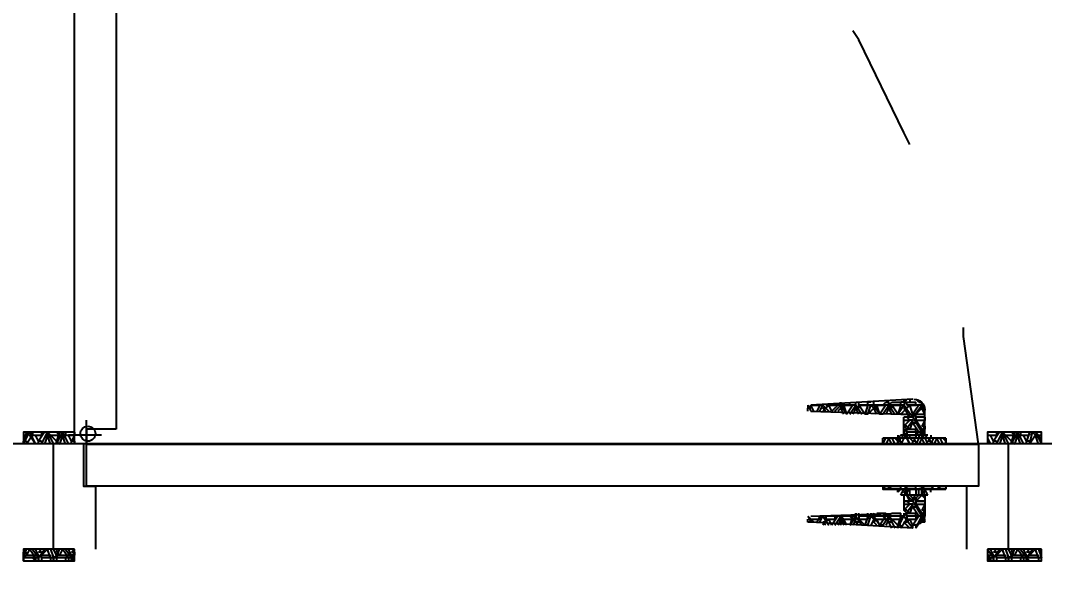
# Model space of a CAD drawing. Header units: millimetres. Extents: x -973 to 28250, y -35942 to 8545.
# Drawn here: x 19510 to 20475, y -13029 to -12502 of the extents above; entities that cross this region are included whole.
import ezdxf

# ---------------------------------------------------------------- set-up
doc = ezdxf.new("R2010")
doc.units = ezdxf.units.MM
for name, color, linetype in [('R02_AKS', 8, 'Continuous'), ('R02_DUVAR', 7, 'Continuous'), ('R02_OLCU', 4, 'Continuous')]:
    doc.layers.add(name, color=color, linetype=linetype)
doc.styles.get("Standard").update_dxf_attribs({"font": 'Arial.ttf'})
doc.dimstyles.new('ISO-25', dxfattribs={"dimtxt": 12, "dimasz": 3, "dimexe": 1.25, "dimexo": 0.625, "dimgap": 4, "dimtad": 1, "dimtxsty": 'Standard', "dimcen": 2.5, "dimadec": 0, "dimazin": 0, "dimtfac": 1, "dimtmove": 0, "dimatfit": 3, "dimfxl": 1, "dimarcsym": 0})

# ---------------------------------------------------------------- blocks, each defined once
blk = doc.blocks.new('R02_SRC_K02')
at = {"color": 133, "linetype": 'Continuous', "lineweight": 25, "true_color": 0x6ec1dd}
for p, q in [((54378.488, 7078.503), (54378.488, 7162.803)), ((54374.541, 7161.393), (54374.541, 7079.913)), ((54298.699, 7082.168), (54298.417, 7081.604)), ((54298.417, 7081.886), (54298.417, 7081.886)), ((54298.417, 7081.886), (54298.699, 7081.886)), ((54298.417, 7081.322), (54298.699, 7081.886)), ((54298.981, 7082.45), (54298.699, 7082.45)), ((54298.699, 7082.45), (54298.699, 7082.45)), ((54298.699, 7082.45), (54298.981, 7082.45)), ((54298.699, 7082.168), (54300.109, 7082.168)), ((54298.699, 7082.168), (54298.699, 7081.886)), ((54298.699, 7082.168), (54298.981, 7082.168)), ((54298.699, 7081.886), (54299.263, 7081.322)), ((54298.981, 7082.45), (54299.263, 7082.732)), ((54298.981, 7082.168), (54299.545, 7081.322)), ((54299.263, 7082.168), (54299.263, 7082.45)), ((54300.109, 7082.45), (54299.263, 7082.45)), ((54299.263, 7082.168), (54299.263, 7082.168)), ((54300.109, 7082.168), (54299.263, 7082.168)), ((54299.545, 7082.732), (54309.131, 7082.168)), ((54299.545, 7081.322), (54299.827, 7082.168)), ((54299.827, 7082.732), (54299.827, 7082.45)), ((54299.827, 7082.732), (54299.827, 7082.45)), ((54300.109, 7081.886), (54299.827, 7082.168)), ((54299.827, 7081.041), (54300.39, 7081.886)), ((54300.39, 7082.45), (54300.109, 7082.732)), ((54300.109, 7082.168), (54300.109, 7082.45)), ((54300.109, 7082.168), (54300.109, 7082.168)), ((54300.39, 7082.168), (54300.109, 7081.886)), ((54300.109, 7081.886), (54300.39, 7081.886)), ((54300.109, 7081.886), (54300.672, 7081.322)), ((54300.39, 7082.732), (54300.39, 7082.45)), ((54300.39, 7082.45), (54300.672, 7082.45)), ((54300.39, 7082.168), (54300.672, 7082.168)), ((54300.672, 7082.168), (54300.672, 7082.45)), ((54301.518, 7082.45), (54300.672, 7082.45)), ((54300.672, 7082.45), (54300.672, 7082.45)), ((54300.672, 7082.168), (54300.672, 7082.168)), ((54301.518, 7082.168), (54300.672, 7082.168)), ((54300.672, 7082.168), (54300.954, 7081.322)), ((54300.954, 7081.322), (54301.518, 7082.168)), ((54301.8, 7082.168), (54301.236, 7081.322)), ((54301.8, 7082.168), (54301.518, 7082.45)), ((54301.518, 7082.45), (54301.518, 7082.45)), ((54301.518, 7082.45), (54301.518, 7082.45)), ((54301.8, 7082.168), (54301.518, 7082.168)), ((54301.518, 7081.886), (54301.518, 7082.168)), ((54301.518, 7081.886), (54301.8, 7081.886)), ((54301.518, 7081.322), (54301.8, 7081.886)), ((54302.082, 7082.45), (54301.8, 7082.45)), ((54301.8, 7082.45), (54301.8, 7082.45)), ((54301.8, 7082.45), (54302.082, 7082.45)), ((54301.8, 7082.168), (54301.8, 7081.886)), ((54301.8, 7082.168), (54302.082, 7082.168)), ((54301.8, 7081.886), (54302.082, 7081.322)), ((54302.364, 7082.168), (54302.082, 7082.45)), ((54302.082, 7082.45), (54302.082, 7082.45)), ((54302.364, 7082.168), (54302.082, 7082.168)), ((54303.21, 7082.168), (54302.082, 7082.168)), ((54302.082, 7082.168), (54302.646, 7081.322)), ((54303.21, 7082.168), (54302.646, 7081.322)), ((54302.646, 7081.322), (54302.928, 7082.168)), ((54303.21, 7081.886), (54302.928, 7082.168)), ((54302.928, 7081.322), (54303.21, 7081.886)), ((54303.21, 7082.168), (54303.21, 7082.45)), ((54303.21, 7082.168), (54303.21, 7082.45)), ((54303.21, 7082.168), (54303.21, 7082.168)), ((54303.492, 7082.168), (54303.21, 7081.886)), ((54303.21, 7081.886), (54303.21, 7081.886)), ((54303.21, 7081.886), (54303.774, 7081.322)), ((54303.492, 7082.45), (54303.492, 7082.45)), ((54303.492, 7082.45), (54303.492, 7082.45)), ((54303.492, 7082.45), (54303.774, 7082.45)), ((54303.774, 7081.322), (54303.492, 7082.168)), ((54303.492, 7082.168), (54303.774, 7082.168)), ((54303.774, 7082.168), (54303.774, 7082.45)), ((54303.774, 7082.45), (54303.774, 7082.45)), ((54303.774, 7082.168), (54303.774, 7082.168)), ((54304.62, 7082.168), (54303.774, 7082.168)), ((54303.774, 7082.168), (54304.056, 7081.322)), ((54304.056, 7081.322), (54304.62, 7082.168)), ((54304.902, 7082.168), (54304.338, 7081.322)), ((54304.62, 7082.168), (54304.62, 7082.45)), ((54304.62, 7082.168), (54304.62, 7082.168)), ((54304.62, 7081.886), (54304.62, 7082.168)), ((54304.62, 7081.886), (54304.902, 7081.886)), ((54304.62, 7081.322), (54304.902, 7081.886)), ((54304.902, 7082.168), (54304.902, 7081.886)), ((54304.902, 7082.168), (54305.183, 7082.168)), ((54304.902, 7081.886), (54305.183, 7081.322)), ((54305.465, 7082.168), (54305.183, 7082.168)), ((54306.029, 7082.168), (54305.183, 7082.168)), ((54305.183, 7082.168), (54305.747, 7081.322)), ((54305.465, 7082.168), (54305.465, 7082.45)), ((54306.311, 7082.168), (54305.747, 7081.322)), ((54305.747, 7081.322), (54306.029, 7082.168)), ((54306.311, 7082.168), (54306.029, 7082.168)), ((54306.029, 7081.886), (54306.029, 7082.168)), ((54306.029, 7081.886), (54306.311, 7081.886)), ((54306.029, 7081.322), (54306.311, 7081.886)), ((54306.311, 7082.168), (54306.311, 7082.45)), ((54306.311, 7082.168), (54306.311, 7081.886)), ((54306.311, 7082.168), (54306.593, 7082.168)), ((54306.311, 7081.886), (54306.593, 7081.604)), ((54306.593, 7082.168), (54307.157, 7081.604)), ((54306.875, 7082.168), (54306.875, 7082.168)), ((54307.721, 7082.168), (54306.875, 7082.168)), ((54307.157, 7081.604), (54307.439, 7082.168)), ((54308.003, 7082.168), (54307.439, 7081.604)), ((54307.721, 7081.886), (54307.439, 7082.168)), ((54307.721, 7082.168), (54307.721, 7082.168)), ((54308.003, 7082.168), (54307.721, 7081.886)), ((54307.721, 7081.886), (54308.003, 7081.886)), ((54307.721, 7081.604), (54308.003, 7081.886)), ((54307.721, 7081.886), (54308.003, 7081.604)), ((54308.285, 7081.604), (54308.003, 7082.168)), ((54308.003, 7082.168), (54308.285, 7082.168)), ((54308.285, 7082.168), (54308.285, 7082.168)), ((54309.131, 7082.168), (54308.285, 7082.168)), ((54308.285, 7082.168), (54308.567, 7081.604)), ((54308.849, 7081.604), (54309.131, 7082.168)), ((54309.413, 7082.168), (54309.131, 7081.604)), ((54309.131, 7082.168), (54309.131, 7082.168)), ((54309.131, 7081.886), (54309.131, 7082.168)), ((54309.131, 7081.886), (54309.413, 7081.886)), ((54309.413, 7082.168), (54309.413, 7081.886)), ((54309.413, 7081.604), (54309.413, 7081.886)), ((54309.413, 7081.886), (54309.413, 7081.886)), ((54309.413, 7081.886), (54309.413, 7081.886)), ((54298.417, 7079.349), (54298.417, 7081.604)), ((54299.263, 7081.322), (54298.417, 7081.322)), ((54298.417, 7081.041), (54299.263, 7081.041)), ((54298.417, 7081.041), (54298.417, 7081.041)), ((54298.417, 7081.041), (54298.417, 7080.759)), ((54299.263, 7081.041), (54299.263, 7081.322)), ((54299.263, 7081.322), (54299.263, 7081.322)), ((54299.263, 7081.322), (54299.545, 7081.322)), ((54299.263, 7081.041), (54299.263, 7080.759)), ((54299.545, 7081.041), (54299.545, 7081.322)), ((54299.545, 7081.041), (54300.39, 7081.041)), ((54299.545, 7081.041), (54299.827, 7081.041)), ((54300.109, 7081.041), (54299.827, 7081.322)), ((54300.672, 7081.322), (54299.827, 7081.322)), ((54300.109, 7081.041), (54299.827, 7080.759)), ((54300.39, 7079.349), (54300.39, 7081.041)), ((54309.131, 7081.604), (54300.672, 7081.322)), ((54300.672, 7081.322), (54300.672, 7081.322)), ((54300.672, 7081.322), (54300.954, 7081.322)), ((54300.672, 7081.041), (54300.672, 7081.041)), ((54300.954, 7081.322), (54300.954, 7081.322)), ((54302.364, 7081.322), (54302.364, 7081.322)), ((54302.364, 7081.322), (54302.646, 7081.322)), ((54302.646, 7081.322), (54302.646, 7081.322)), ((54303.774, 7081.322), (54303.774, 7081.322)), ((54303.774, 7081.322), (54304.056, 7081.322)), ((54305.465, 7081.322), (54305.465, 7081.322)), ((54305.465, 7081.322), (54305.465, 7081.322)), ((54299.263, 7080.759), (54298.417, 7080.759)), ((54298.417, 7080.759), (54298.699, 7080.195)), ((54298.417, 7080.195), (54298.417, 7079.913)), ((54298.417, 7080.195), (54298.699, 7080.195)), ((54298.699, 7079.631), (54298.417, 7079.913)), ((54298.417, 7079.913), (54298.417, 7079.913)), ((54298.699, 7079.913), (54299.263, 7080.759)), ((54298.699, 7079.631), (54298.699, 7079.913)), ((54298.981, 7079.631), (54299.545, 7080.477)), ((54299.263, 7080.477), (54299.263, 7080.759)), ((54299.263, 7080.477), (54299.545, 7080.477)), ((54299.263, 7079.631), (54299.263, 7079.913)), ((54300.109, 7079.913), (54299.263, 7079.913)), ((54299.545, 7080.759), (54299.545, 7080.759)), ((54299.545, 7080.759), (54299.827, 7080.759)), ((54299.545, 7080.759), (54299.827, 7079.913)), ((54300.39, 7080.759), (54299.827, 7080.759)), ((54299.827, 7080.759), (54300.39, 7080.195)), ((54300.109, 7080.195), (54299.827, 7079.913)), ((54300.109, 7080.195), (54300.39, 7080.195)), ((54300.109, 7079.913), (54300.39, 7080.195)), ((54300.109, 7079.631), (54300.109, 7079.913)), ((54300.39, 7079.631), (54300.109, 7079.913)), ((54377.36, 7078.221), (54377.36, 7080.759)), ((54287.985, 7079.631), (54287.421, 7078.503)), ((54287.703, 7079.349), (54287.421, 7079.349)), ((54287.421, 7078.785), (54287.703, 7079.349)), ((54287.985, 7079.631), (54287.703, 7079.349)), ((54287.703, 7079.349), (54287.985, 7079.349)), ((54287.703, 7078.503), (54287.985, 7079.349)), ((54288.267, 7079.631), (54287.985, 7079.349)), ((54287.985, 7079.349), (54288.549, 7078.503)), ((54288.549, 7078.503), (54288.267, 7079.631)), ((54288.267, 7079.631), (54288.549, 7079.631)), ((54288.549, 7079.631), (54288.549, 7079.349)), ((54288.549, 7079.631), (54288.831, 7078.785)), ((54289.395, 7079.349), (54288.549, 7079.349)), ((54288.831, 7078.785), (54289.113, 7079.349)), ((54289.677, 7079.631), (54289.113, 7078.503)), ((54289.395, 7079.349), (54289.113, 7079.349)), ((54289.395, 7079.631), (54289.395, 7079.349)), ((54289.395, 7079.349), (54289.677, 7079.349)), ((54289.395, 7078.503), (54289.677, 7079.349)), ((54290.241, 7078.503), (54289.677, 7079.631)), ((54289.677, 7079.631), (54289.677, 7079.349)), ((54289.677, 7079.631), (54289.959, 7079.631)), ((54289.677, 7079.349), (54289.959, 7078.503)), ((54290.241, 7079.631), (54289.959, 7079.349)), ((54289.959, 7079.631), (54290.241, 7078.785)), ((54290.805, 7079.349), (54289.959, 7079.349)), ((54290.241, 7078.785), (54290.805, 7079.349)), ((54291.086, 7079.631), (54290.523, 7078.503)), ((54291.086, 7079.631), (54290.805, 7079.349)), ((54290.805, 7079.349), (54290.805, 7079.349)), ((54290.805, 7079.349), (54291.086, 7079.349)), ((54290.805, 7078.503), (54291.086, 7079.349)), ((54291.65, 7078.503), (54291.086, 7079.631)), ((54291.086, 7079.631), (54291.086, 7079.349)), ((54291.086, 7079.631), (54291.368, 7079.631)), ((54291.086, 7079.349), (54291.368, 7078.503)), ((54291.368, 7079.631), (54291.932, 7078.785)), ((54291.65, 7079.631), (54291.65, 7079.349)), ((54292.496, 7079.349), (54291.65, 7079.349)), ((54291.932, 7078.785), (54292.214, 7079.349)), ((54292.496, 7079.349), (54292.214, 7079.349)), ((54292.496, 7079.067), (54292.214, 7078.503)), ((54296.443, 7078.785), (54296.725, 7079.067)), ((54296.443, 7079.067), (54302.364, 7079.067)), ((54297.007, 7079.067), (54296.725, 7078.503)), ((54297.007, 7078.503), (54297.289, 7079.067)), ((54297.289, 7079.067), (54297.571, 7078.503)), ((54297.853, 7078.503), (54297.571, 7079.067)), ((54297.853, 7079.349), (54297.853, 7079.067)), ((54297.853, 7078.785), (54298.135, 7079.067)), ((54297.853, 7079.067), (54298.135, 7078.785)), ((54298.135, 7079.067), (54298.417, 7079.349)), ((54298.135, 7079.349), (54300.672, 7079.349)), ((54298.135, 7079.349), (54298.135, 7079.349)), ((54298.699, 7079.631), (54298.417, 7079.349)), ((54298.417, 7079.349), (54298.417, 7079.349)), ((54298.417, 7079.349), (54298.699, 7079.349)), ((54298.417, 7079.349), (54298.417, 7079.349)), ((54298.417, 7078.503), (54298.699, 7079.067)), ((54298.699, 7079.631), (54298.981, 7079.631)), ((54298.699, 7079.631), (54298.699, 7079.349)), ((54298.699, 7079.631), (54298.981, 7079.631)), ((54298.699, 7079.067), (54298.699, 7079.349)), ((54298.699, 7079.349), (54298.699, 7079.067)), ((54298.699, 7079.067), (54298.981, 7078.503)), ((54298.981, 7079.631), (54299.263, 7079.349)), ((54299.263, 7079.631), (54299.263, 7079.349)), ((54300.109, 7079.349), (54299.263, 7079.349)), ((54299.263, 7079.349), (54299.263, 7079.067)), ((54299.263, 7079.067), (54299.545, 7078.785)), ((54299.545, 7078.785), (54299.827, 7079.067)), ((54299.827, 7079.349), (54299.827, 7079.349)), ((54300.109, 7079.349), (54299.827, 7079.349)), ((54299.827, 7079.349), (54299.827, 7079.349)), ((54299.827, 7079.067), (54299.827, 7079.349)), ((54300.109, 7079.631), (54300.109, 7079.349)), ((54300.109, 7079.349), (54300.39, 7079.349)), ((54300.39, 7079.631), (54300.39, 7079.631)), ((54300.39, 7079.631), (54300.39, 7079.631)), ((54300.39, 7079.631), (54300.39, 7079.631)), ((54300.672, 7079.349), (54300.672, 7079.349)), ((54300.954, 7079.349), (54300.954, 7079.067)), ((54300.954, 7078.785), (54301.236, 7079.067)), ((54301.518, 7079.067), (54301.236, 7078.503)), ((54301.518, 7078.503), (54301.8, 7079.067)), ((54301.8, 7079.067), (54302.082, 7078.503)), ((54302.364, 7078.503), (54302.082, 7079.067)), ((54302.364, 7079.067), (54302.364, 7079.067)), ((54375.95, 7079.349), (54379.052, 7079.349)), ((54378.488, 7079.631), (54378.488, 7079.349)), ((54379.334, 7079.349), (54378.488, 7079.349)), ((54378.488, 7079.349), (54378.77, 7078.785)), ((54378.488, 7078.503), (54378.488, 7079.067)), ((54378.77, 7078.785), (54379.052, 7079.349)), ((54379.616, 7079.631), (54379.052, 7078.503)), ((54379.334, 7079.349), (54379.052, 7079.349)), ((54379.334, 7079.631), (54379.334, 7079.349)), ((54379.334, 7079.349), (54379.616, 7079.349)), ((54379.334, 7078.503), (54379.616, 7079.349)), ((54380.179, 7078.503), (54379.616, 7079.631)), ((54379.616, 7079.631), (54379.616, 7079.349)), ((54379.616, 7079.631), (54379.898, 7079.631)), ((54379.616, 7079.349), (54379.898, 7078.503)), ((54380.179, 7079.631), (54379.898, 7079.349)), ((54379.898, 7079.631), (54380.179, 7078.785)), ((54380.743, 7079.349), (54379.898, 7079.349)), ((54380.179, 7078.785), (54380.743, 7079.349)), ((54381.025, 7079.631), (54380.461, 7078.503)), ((54381.025, 7079.631), (54380.743, 7079.349)), ((54380.743, 7079.349), (54380.743, 7079.349)), ((54380.743, 7079.349), (54381.025, 7079.349)), ((54380.743, 7078.503), (54381.025, 7079.349)), ((54381.589, 7078.503), (54381.025, 7079.631)), ((54381.025, 7079.631), (54381.025, 7079.349)), ((54381.025, 7079.631), (54381.307, 7079.631)), ((54381.025, 7079.349), (54381.307, 7078.503)), ((54381.307, 7079.631), (54381.871, 7078.785)), ((54381.589, 7079.631), (54381.589, 7079.349)), ((54382.435, 7079.349), (54381.589, 7079.349)), ((54381.871, 7078.785), (54382.153, 7079.349)), ((54382.717, 7079.631), (54382.153, 7078.503)), ((54382.435, 7079.349), (54382.153, 7079.349)), ((54382.153, 7078.503), (54382.717, 7079.349)), ((54382.435, 7079.631), (54382.435, 7079.349)), ((54382.717, 7079.631), (54382.435, 7079.349)), ((54382.435, 7079.349), (54382.717, 7079.349)), ((54382.435, 7079.349), (54382.999, 7078.503)), ((54383.281, 7078.503), (54382.717, 7079.631)), ((54382.717, 7079.631), (54382.999, 7079.631)), ((54382.999, 7079.631), (54382.999, 7079.349)), ((54382.999, 7079.631), (54383.281, 7078.785)), ((54383.281, 7079.349), (54382.999, 7079.349)), ((54288.549, 7078.785), (54288.549, 7078.503)), ((54288.549, 7078.785), (54288.831, 7078.785)), ((54288.831, 7078.503), (54288.831, 7078.785)), ((54290.241, 7078.785), (54289.959, 7078.503)), ((54290.241, 7078.503), (54290.241, 7078.785)), ((54290.241, 7078.785), (54290.241, 7078.785)), ((54290.523, 7068.635), (54290.523, 7078.503)), ((54291.65, 7078.785), (54291.65, 7078.503)), ((54291.65, 7078.785), (54291.932, 7078.785)), ((54291.932, 7078.503), (54291.932, 7078.785)), ((54292.214, 7078.503), (54292.496, 7078.785)), ((54377.36, 7078.503), (54293.342, 7078.503)), ((54293.342, 7078.503), (54293.342, 7074.556)), ((54296.443, 7078.503), (54296.443, 7078.785)), ((54296.443, 7078.785), (54296.443, 7078.785)), ((54296.443, 7078.785), (54296.443, 7078.785)), ((54297.853, 7078.785), (54297.571, 7078.503)), ((54297.853, 7078.503), (54297.853, 7078.785)), ((54297.853, 7078.785), (54298.135, 7078.785)), ((54299.263, 7078.785), (54299.263, 7078.503)), ((54299.263, 7078.785), (54299.545, 7078.785)), ((54299.545, 7078.503), (54299.545, 7078.785)), ((54300.672, 7078.785), (54300.672, 7078.503)), ((54300.672, 7078.785), (54300.954, 7078.785)), ((54300.954, 7078.503), (54300.954, 7078.785)), ((54302.364, 7078.785), (54302.364, 7078.503)), ((54302.364, 7078.785), (54302.364, 7078.785)), ((54377.36, 7074.556), (54377.36, 7078.503)), ((54378.488, 7078.785), (54378.488, 7078.503)), ((54378.488, 7078.785), (54378.77, 7078.785)), ((54378.77, 7078.503), (54378.77, 7078.785)), ((54380.179, 7078.785), (54379.898, 7078.503)), ((54380.179, 7078.503), (54380.179, 7078.785)), ((54380.179, 7078.785), (54380.179, 7078.785)), ((54380.461, 7068.635), (54380.461, 7078.503)), ((54381.589, 7078.785), (54381.589, 7078.503)), ((54381.589, 7078.785), (54381.871, 7078.785)), ((54381.871, 7078.503), (54381.871, 7078.785)), ((54382.999, 7078.785), (54382.999, 7078.503)), ((54382.999, 7078.785), (54383.281, 7078.785)), ((54383.281, 7078.503), (54383.281, 7078.785)), ((54383.281, 7078.785), (54383.281, 7078.785)), ((54293.342, 7074.556), (54377.36, 7074.556)), ((54297.007, 7074.556), (54296.443, 7074.556)), ((54296.443, 7074.556), (54296.443, 7074.274)), ((54296.443, 7074.274), (54297.007, 7074.274)), ((54297.007, 7074.274), (54296.443, 7074.274)), ((54297.007, 7074.556), (54296.725, 7074.556)), ((54296.725, 7074.556), (54296.725, 7074.556)), ((54297.007, 7074.274), (54296.725, 7074.274)), ((54296.725, 7074.274), (54296.725, 7074.274)), ((54297.289, 7074.274), (54297.007, 7074.556)), ((54297.007, 7074.274), (54297.007, 7074.556)), ((54297.289, 7074.274), (54297.007, 7074.274)), ((54297.007, 7074.274), (54297.007, 7074.274)), ((54297.289, 7074.556), (54297.289, 7074.556)), ((54297.289, 7074.556), (54297.289, 7074.556)), ((54297.289, 7074.556), (54297.571, 7074.556)), ((54297.289, 7074.274), (54297.289, 7074.274)), ((54297.289, 7074.274), (54297.571, 7074.274)), ((54297.853, 7074.274), (54297.571, 7074.556)), ((54298.417, 7074.556), (54297.571, 7074.556)), ((54297.571, 7074.556), (54297.571, 7074.556)), ((54297.853, 7074.274), (54297.571, 7074.274)), ((54298.417, 7074.274), (54297.571, 7074.274)), ((54297.571, 7074.274), (54297.571, 7074.274)), ((54297.853, 7073.992), (54297.853, 7074.274)), ((54298.135, 7073.71), (54298.417, 7074.274)), ((54298.699, 7074.274), (54298.417, 7074.556)), ((54298.417, 7074.556), (54298.417, 7074.556)), ((54298.417, 7074.556), (54298.417, 7074.556)), ((54298.699, 7074.274), (54298.417, 7073.71)), ((54298.699, 7074.274), (54298.417, 7074.274)), ((54298.417, 7074.274), (54298.417, 7073.992)), ((54298.417, 7074.274), (54298.417, 7074.274)), ((54298.981, 7074.556), (54298.699, 7074.556)), ((54298.699, 7074.556), (54298.699, 7074.556)), ((54298.699, 7074.556), (54298.981, 7074.556)), ((54298.699, 7074.274), (54298.699, 7074.274)), ((54298.699, 7073.992), (54298.699, 7074.274)), ((54298.699, 7074.274), (54298.981, 7074.274)), ((54298.981, 7074.556), (54299.263, 7074.556)), ((54299.263, 7074.274), (54299.263, 7074.556)), ((54300.109, 7074.556), (54299.263, 7074.556)), ((54299.263, 7074.274), (54299.263, 7074.274)), ((54300.109, 7074.274), (54299.263, 7074.274)), ((54299.827, 7074.556), (54299.827, 7074.556)), ((54299.827, 7074.556), (54299.827, 7074.556)), ((54299.827, 7074.274), (54300.109, 7073.992)), ((54300.109, 7074.274), (54300.109, 7074.556)), ((54300.109, 7074.274), (54300.109, 7074.274)), ((54300.39, 7074.274), (54300.109, 7073.992)), ((54300.39, 7074.556), (54300.39, 7074.556)), ((54300.39, 7074.556), (54300.39, 7074.556)), ((54300.39, 7074.556), (54300.672, 7074.556)), ((54300.39, 7074.274), (54300.672, 7074.274)), ((54300.672, 7074.274), (54300.672, 7074.556)), ((54301.518, 7074.556), (54300.672, 7074.556)), ((54300.672, 7074.556), (54300.672, 7074.556)), ((54300.672, 7074.274), (54300.672, 7074.274)), ((54301.518, 7074.274), (54300.672, 7074.274)), ((54300.672, 7074.274), (54300.954, 7073.992)), ((54300.954, 7073.992), (54300.954, 7074.274)), ((54301.8, 7074.274), (54301.518, 7074.556)), ((54301.518, 7074.556), (54301.518, 7074.556)), ((54301.518, 7074.556), (54301.518, 7074.556)), ((54301.8, 7074.274), (54301.518, 7074.274)), ((54301.518, 7074.274), (54301.518, 7074.274)), ((54301.518, 7074.274), (54301.518, 7074.274)), ((54302.082, 7074.556), (54301.8, 7074.556)), ((54301.8, 7074.556), (54301.8, 7074.556)), ((54301.8, 7074.556), (54302.082, 7074.556)), ((54301.8, 7074.274), (54301.8, 7074.274)), ((54301.8, 7074.274), (54301.8, 7074.274)), ((54301.8, 7074.274), (54302.082, 7074.274)), ((54302.364, 7074.274), (54302.082, 7074.556)), ((54302.364, 7074.556), (54302.082, 7074.556)), ((54302.082, 7074.556), (54302.082, 7074.556)), ((54302.364, 7074.274), (54302.082, 7074.274)), ((54302.364, 7074.274), (54302.082, 7074.274)), ((54302.082, 7074.274), (54302.082, 7074.274)), ((54376.514, 7074.556), (54376.514, 7068.635)), ((54298.135, 7073.992), (54298.135, 7073.992)), ((54298.135, 7073.71), (54300.672, 7073.71)), ((54298.417, 7073.992), (54298.699, 7073.992)), ((54298.417, 7073.71), (54298.417, 7073.71)), ((54298.417, 7073.428), (54298.699, 7073.71)), ((54298.417, 7073.71), (54298.417, 7071.737)), ((54298.417, 7073.146), (54299.263, 7073.146)), ((54298.417, 7073.146), (54298.417, 7073.146)), ((54298.417, 7073.146), (54298.417, 7072.864)), ((54299.263, 7073.146), (54298.417, 7073.146)), ((54298.699, 7073.71), (54298.699, 7073.992)), ((54298.699, 7073.992), (54298.699, 7073.71)), ((54298.699, 7073.71), (54299.263, 7073.146)), ((54299.545, 7073.146), (54298.981, 7073.71)), ((54299.263, 7073.71), (54299.545, 7073.428)), ((54299.263, 7073.428), (54299.263, 7073.146)), ((54299.263, 7073.428), (54299.545, 7073.428)), ((54299.263, 7073.146), (54299.263, 7073.146)), ((54299.263, 7073.146), (54299.263, 7072.864)), ((54299.545, 7073.428), (54299.827, 7073.71)), ((54299.545, 7073.146), (54299.545, 7073.428)), ((54299.545, 7073.146), (54300.39, 7073.146)), ((54299.545, 7073.146), (54299.827, 7073.146)), ((54299.827, 7073.146), (54300.109, 7073.71)), ((54300.109, 7073.146), (54299.827, 7073.146)), ((54300.109, 7073.146), (54299.827, 7072.864)), ((54300.39, 7073.146), (54299.827, 7073.146)), ((54300.109, 7073.992), (54300.39, 7073.992)), ((54300.109, 7073.71), (54300.39, 7073.992)), ((54300.39, 7073.71), (54300.109, 7073.992)), ((54300.39, 7073.71), (54300.39, 7072.3)), ((54300.672, 7073.992), (54300.672, 7073.992)), ((54299.263, 7072.864), (54298.417, 7072.864)), ((54298.417, 7072.864), (54298.699, 7072.3)), ((54298.417, 7072.3), (54298.417, 7072.018)), ((54298.417, 7072.3), (54298.699, 7072.3)), ((54298.699, 7072.018), (54299.263, 7072.864)), ((54298.981, 7071.737), (54299.545, 7072.582)), ((54299.263, 7072.582), (54299.263, 7072.864)), ((54299.263, 7072.582), (54299.545, 7072.582)), ((54299.545, 7072.864), (54299.545, 7072.864)), ((54299.545, 7072.864), (54299.827, 7072.864)), ((54299.545, 7072.864), (54299.827, 7072.018)), ((54300.39, 7072.864), (54299.827, 7072.864)), ((54299.827, 7072.864), (54300.39, 7072.3)), ((54300.109, 7072.3), (54299.827, 7072.018)), ((54300.109, 7072.3), (54300.39, 7072.3)), ((54300.109, 7072.018), (54300.39, 7072.3)), ((54300.672, 7072.3), (54300.672, 7072.3)), ((54298.699, 7071.737), (54298.417, 7072.018)), ((54298.417, 7072.018), (54298.417, 7072.018)), ((54298.699, 7071.737), (54298.417, 7071.455)), ((54298.417, 7071.173), (54298.417, 7071.455)), ((54298.417, 7071.455), (54298.417, 7071.455)), ((54298.699, 7071.737), (54298.699, 7072.018)), ((54298.699, 7071.737), (54298.981, 7071.737)), ((54298.699, 7071.737), (54298.699, 7071.455)), ((54298.699, 7071.737), (54298.981, 7071.737)), ((54298.699, 7071.455), (54299.263, 7070.609)), ((54298.981, 7071.737), (54299.545, 7070.891)), ((54299.263, 7071.737), (54299.263, 7072.018)), ((54300.109, 7072.018), (54299.263, 7072.018)), ((54299.263, 7071.737), (54299.263, 7071.455)), ((54300.109, 7071.455), (54299.263, 7071.455)), ((54299.545, 7070.891), (54299.827, 7071.455)), ((54300.109, 7071.173), (54299.827, 7071.455)), ((54300.109, 7071.737), (54300.109, 7072.018)), ((54300.39, 7071.737), (54300.109, 7072.018)), ((54300.109, 7071.737), (54300.109, 7071.455)), ((54300.39, 7071.737), (54300.109, 7071.455)), ((54300.109, 7071.455), (54300.672, 7070.609)), ((54300.39, 7071.737), (54300.672, 7071.737)), ((54300.39, 7071.737), (54300.672, 7071.737)), ((54300.672, 7071.737), (54300.672, 7072.018)), ((54301.518, 7072.018), (54300.672, 7072.018)), ((54300.672, 7071.737), (54300.672, 7072.018)), ((54309.131, 7071.737), (54300.672, 7072.018)), ((54300.672, 7071.737), (54300.672, 7071.455)), ((54300.672, 7071.737), (54300.954, 7070.891)), ((54301.518, 7071.455), (54300.672, 7071.455)), ((54300.954, 7070.891), (54301.518, 7071.455)), ((54301.8, 7071.737), (54301.518, 7072.018)), ((54301.518, 7072.018), (54301.518, 7072.018)), ((54301.518, 7072.018), (54301.518, 7072.018)), ((54301.8, 7071.737), (54301.518, 7071.455)), ((54301.518, 7071.173), (54301.518, 7071.455)), ((54301.8, 7071.737), (54301.8, 7072.018)), ((54301.8, 7071.737), (54302.082, 7071.737)), ((54301.8, 7071.737), (54301.8, 7071.455)), ((54301.8, 7071.737), (54302.082, 7071.737)), ((54301.8, 7071.455), (54302.082, 7070.891)), ((54302.364, 7071.737), (54302.082, 7072.018)), ((54302.928, 7072.018), (54302.082, 7072.018)), ((54302.082, 7071.737), (54302.082, 7072.018)), ((54302.364, 7071.737), (54302.082, 7071.455)), ((54302.082, 7071.737), (54302.646, 7070.891)), ((54303.21, 7071.455), (54302.082, 7071.455)), ((54303.21, 7071.737), (54302.646, 7070.891)), ((54302.646, 7070.891), (54302.928, 7071.455)), ((54302.928, 7072.018), (54302.928, 7072.018)), ((54302.928, 7072.018), (54302.928, 7072.018)), ((54303.21, 7071.173), (54302.928, 7071.455)), ((54303.21, 7071.737), (54303.21, 7072.018)), ((54303.21, 7071.737), (54303.21, 7072.018)), ((54303.492, 7071.737), (54303.21, 7072.018)), ((54303.21, 7071.737), (54303.21, 7071.455)), ((54303.492, 7071.737), (54303.21, 7071.455)), ((54303.21, 7071.455), (54303.492, 7070.891)), ((54303.492, 7072.018), (54303.492, 7071.737)), ((54303.774, 7070.891), (54303.492, 7071.737)), ((54303.492, 7071.737), (54303.774, 7071.737)), ((54303.492, 7071.737), (54303.774, 7071.737)), ((54303.774, 7071.737), (54303.774, 7072.018)), ((54303.774, 7071.737), (54303.774, 7072.018)), ((54303.774, 7071.737), (54303.774, 7071.455)), ((54303.774, 7071.737), (54304.056, 7070.891)), ((54304.62, 7071.455), (54303.774, 7071.455)), ((54304.056, 7070.891), (54304.62, 7071.455)), ((54304.62, 7071.737), (54304.62, 7072.018)), ((54304.62, 7071.737), (54304.62, 7071.455)), ((54304.62, 7071.173), (54304.62, 7071.455)), ((54304.902, 7071.737), (54304.902, 7072.018)), ((54304.902, 7071.737), (54305.183, 7071.737)), ((54304.902, 7071.737), (54304.902, 7071.455)), ((54304.902, 7071.737), (54305.183, 7071.737)), ((54304.902, 7071.455), (54305.183, 7070.891)), ((54305.465, 7071.737), (54305.183, 7071.737)), ((54305.465, 7071.737), (54305.183, 7071.455)), ((54305.183, 7071.737), (54305.183, 7071.737)), ((54305.183, 7071.737), (54305.465, 7070.891)), ((54306.029, 7071.455), (54305.183, 7071.455)), ((54305.747, 7070.891), (54306.029, 7071.455)), ((54306.311, 7071.737), (54306.029, 7070.891)), ((54306.311, 7071.737), (54306.029, 7071.455)), ((54306.029, 7071.173), (54306.029, 7071.455)), ((54306.875, 7070.891), (54306.311, 7071.737)), ((54306.311, 7071.737), (54306.311, 7071.737)), ((54306.311, 7071.737), (54306.311, 7071.455)), ((54306.311, 7071.737), (54306.593, 7071.737)), ((54306.311, 7071.455), (54306.593, 7070.891)), ((54306.593, 7071.737), (54307.157, 7070.891)), ((54306.875, 7071.737), (54306.875, 7071.737)), ((54306.875, 7071.737), (54306.875, 7071.455)), ((54307.721, 7071.455), (54306.875, 7071.455)), ((54307.157, 7070.891), (54307.439, 7071.455)), ((54308.003, 7071.737), (54307.439, 7070.891)), ((54307.721, 7071.173), (54307.439, 7071.455)), ((54307.721, 7071.737), (54307.721, 7071.737)), ((54307.721, 7071.737), (54307.721, 7071.455)), ((54308.003, 7071.737), (54307.721, 7071.455)), ((54307.721, 7071.455), (54308.003, 7070.891)), ((54308.285, 7071.173), (54308.003, 7071.737)), ((54308.003, 7071.737), (54308.285, 7071.737)), ((54308.003, 7071.737), (54308.285, 7071.737)), ((54308.285, 7071.737), (54308.285, 7071.455)), ((54308.285, 7071.737), (54308.567, 7071.173)), ((54309.131, 7071.455), (54308.285, 7071.455)), ((54308.849, 7071.173), (54309.131, 7071.455)), ((54309.413, 7071.737), (54309.131, 7071.173)), ((54309.413, 7071.737), (54309.131, 7071.455)), ((54309.131, 7071.173), (54309.131, 7071.455)), ((54309.131, 7071.455), (54309.131, 7071.455)), ((54309.413, 7071.455), (54309.413, 7071.455)), ((54309.413, 7071.455), (54309.413, 7071.455)), ((54309.413, 7071.173), (54309.413, 7071.455)), ((54298.417, 7071.173), (54298.699, 7071.173)), ((54298.699, 7071.173), (54298.699, 7071.173)), ((54299.263, 7070.891), (54299.263, 7070.609)), ((54299.263, 7070.891), (54299.545, 7070.891)), ((54299.545, 7070.609), (54309.131, 7071.173)), ((54299.545, 7070.609), (54299.545, 7070.891)), ((54299.827, 7070.609), (54300.39, 7071.173)), ((54300.109, 7071.173), (54300.39, 7071.173)), ((54300.672, 7070.891), (54300.672, 7070.609)), ((54300.672, 7070.891), (54300.954, 7070.891)), ((54300.954, 7070.609), (54300.954, 7070.891)), ((54301.518, 7071.173), (54301.8, 7071.173)), ((54301.518, 7070.609), (54301.8, 7071.173)), ((54302.364, 7070.891), (54302.364, 7070.891)), ((54302.364, 7070.891), (54302.646, 7070.891)), ((54302.928, 7070.891), (54303.21, 7071.173)), ((54303.21, 7071.173), (54303.21, 7071.173)), ((54303.774, 7070.891), (54303.774, 7070.891)), ((54303.774, 7070.891), (54304.056, 7070.891)), ((54304.62, 7071.173), (54304.902, 7071.173)), ((54304.62, 7070.891), (54304.902, 7071.173)), ((54306.029, 7071.173), (54306.311, 7071.173)), ((54306.311, 7070.891), (54306.311, 7071.173)), ((54307.721, 7071.173), (54308.003, 7071.173)), ((54307.721, 7070.891), (54308.003, 7071.173)), ((54309.131, 7071.173), (54309.413, 7071.173)), ((54309.131, 7071.173), (54309.131, 7071.173)), ((54309.413, 7071.173), (54309.413, 7071.173)), ((54287.421, 7068.635), (54292.496, 7068.635)), ((54287.703, 7068.635), (54287.421, 7067.789)), ((54287.421, 7068.353), (54287.703, 7068.635)), ((54287.703, 7067.789), (54287.985, 7068.635)), ((54287.985, 7068.635), (54288.549, 7068.071)), ((54288.549, 7068.635), (54288.831, 7068.353)), ((54288.549, 7068.353), (54288.549, 7068.071)), ((54288.549, 7068.353), (54288.831, 7068.353)), ((54288.831, 7068.071), (54289.113, 7068.635)), ((54289.113, 7067.789), (54289.677, 7068.635)), ((54289.677, 7068.635), (54289.959, 7068.071)), ((54290.241, 7067.789), (54289.959, 7068.635)), ((54290.241, 7068.353), (54289.959, 7068.071)), ((54290.241, 7068.071), (54290.523, 7068.635)), ((54290.241, 7068.635), (54290.241, 7068.353)), ((54290.241, 7068.353), (54290.241, 7068.353)), ((54290.805, 7068.635), (54290.523, 7067.789)), ((54290.805, 7067.789), (54291.086, 7068.635)), ((54291.086, 7068.635), (54291.65, 7068.071)), ((54291.65, 7068.635), (54291.932, 7068.353)), ((54291.65, 7068.353), (54291.65, 7068.071)), ((54291.65, 7068.353), (54291.932, 7068.353)), ((54291.932, 7068.071), (54292.214, 7068.635)), ((54378.488, 7068.635), (54378.77, 7068.353)), ((54378.488, 7068.353), (54378.488, 7068.071)), ((54378.488, 7068.353), (54378.77, 7068.353)), ((54378.77, 7068.071), (54379.052, 7068.635)), ((54379.052, 7067.789), (54379.616, 7068.635)), ((54379.616, 7068.635), (54379.898, 7068.071)), ((54380.179, 7067.789), (54379.898, 7068.635)), ((54380.179, 7068.353), (54379.898, 7068.071)), ((54380.179, 7068.071), (54380.461, 7068.635)), ((54380.179, 7068.635), (54380.179, 7068.353)), ((54380.179, 7068.353), (54380.179, 7068.353)), ((54380.743, 7068.635), (54380.461, 7067.789)), ((54380.743, 7067.789), (54381.025, 7068.635)), ((54381.025, 7068.635), (54381.589, 7068.071)), ((54381.589, 7068.635), (54381.871, 7068.353)), ((54381.589, 7068.353), (54381.589, 7068.071)), ((54381.589, 7068.353), (54381.871, 7068.353)), ((54381.871, 7068.071), (54382.153, 7068.635)), ((54382.153, 7067.789), (54382.717, 7068.635)), ((54382.717, 7068.635), (54382.999, 7068.071)), ((54383.281, 7067.789), (54382.999, 7068.635)), ((54382.999, 7068.635), (54383.281, 7068.353)), ((54382.999, 7068.353), (54382.999, 7068.071)), ((54382.999, 7068.353), (54383.281, 7068.353)), ((54383.281, 7068.071), (54383.281, 7068.353)), ((54287.421, 7067.789), (54287.703, 7067.789)), ((54287.421, 7067.789), (54287.421, 7067.789)), ((54287.421, 7067.789), (54287.703, 7067.789)), ((54287.703, 7067.789), (54287.703, 7068.071)), ((54288.549, 7068.071), (54287.703, 7068.071)), ((54287.703, 7067.789), (54287.703, 7067.507)), ((54287.703, 7067.789), (54287.703, 7067.507)), ((54288.831, 7067.789), (54288.549, 7068.071)), ((54288.831, 7067.789), (54288.549, 7067.507)), ((54288.831, 7067.789), (54288.831, 7068.071)), ((54288.831, 7067.789), (54289.113, 7067.789)), ((54288.831, 7067.789), (54288.831, 7067.507)), ((54288.831, 7067.789), (54289.113, 7067.789)), ((54289.395, 7067.789), (54289.113, 7068.071)), ((54290.241, 7068.071), (54289.113, 7068.071)), ((54289.113, 7067.789), (54289.113, 7067.507)), ((54289.395, 7067.789), (54289.395, 7067.507)), ((54290.241, 7067.789), (54290.241, 7068.071)), ((54290.523, 7067.789), (54290.241, 7068.071)), ((54290.241, 7067.789), (54290.241, 7067.507)), ((54290.241, 7067.789), (54290.241, 7067.507)), ((54290.523, 7067.507), (54290.523, 7067.789)), ((54290.523, 7067.789), (54290.805, 7067.789)), ((54290.523, 7067.789), (54290.523, 7067.507)), ((54290.523, 7067.789), (54290.805, 7067.789)), ((54290.805, 7067.789), (54290.805, 7068.071)), ((54291.65, 7068.071), (54290.805, 7068.071)), ((54290.805, 7067.789), (54290.805, 7067.507)), ((54290.805, 7067.789), (54290.805, 7067.507)), ((54291.65, 7067.789), (54291.65, 7068.071)), ((54291.65, 7067.789), (54291.65, 7067.507)), ((54291.932, 7067.789), (54291.932, 7068.071)), ((54291.932, 7067.789), (54292.496, 7067.789)), ((54291.932, 7067.789), (54292.214, 7067.789)), ((54291.932, 7067.789), (54291.932, 7067.507)), ((54291.932, 7067.789), (54292.214, 7067.789)), ((54292.496, 7067.789), (54292.214, 7068.071)), ((54292.496, 7068.071), (54292.214, 7068.071)), ((54292.214, 7067.789), (54292.496, 7068.071)), ((54292.496, 7067.789), (54292.214, 7067.507)), ((54292.214, 7067.789), (54292.214, 7067.507)), ((54378.77, 7067.789), (54378.488, 7068.071)), ((54378.488, 7068.071), (54378.488, 7068.071)), ((54378.488, 7068.071), (54378.488, 7068.071)), ((54378.77, 7067.789), (54378.488, 7067.507)), ((54378.77, 7067.789), (54378.77, 7068.071)), ((54378.77, 7067.789), (54379.052, 7067.789)), ((54378.77, 7067.789), (54378.77, 7067.507)), ((54378.77, 7067.789), (54379.052, 7067.789)), ((54379.334, 7067.789), (54379.052, 7068.071)), ((54380.179, 7068.071), (54379.052, 7068.071)), ((54379.052, 7067.789), (54379.052, 7067.507)), ((54379.334, 7067.789), (54379.334, 7067.507)), ((54380.179, 7067.789), (54380.179, 7068.071)), ((54380.461, 7067.789), (54380.179, 7068.071)), ((54380.179, 7067.789), (54380.179, 7067.507)), ((54380.179, 7067.789), (54380.179, 7067.507)), ((54380.461, 7067.507), (54380.461, 7067.789)), ((54380.461, 7067.789), (54380.743, 7067.789)), ((54380.461, 7067.789), (54380.461, 7067.507)), ((54380.461, 7067.789), (54380.743, 7067.789)), ((54380.743, 7067.789), (54380.743, 7068.071)), ((54381.589, 7068.071), (54380.743, 7068.071)), ((54380.743, 7067.789), (54380.743, 7067.507)), ((54380.743, 7067.789), (54380.743, 7067.507)), ((54381.589, 7067.789), (54381.589, 7068.071)), ((54381.589, 7067.789), (54381.589, 7067.507)), ((54381.871, 7067.789), (54381.871, 7068.071)), ((54381.871, 7067.789), (54383.281, 7067.789)), ((54381.871, 7067.789), (54382.153, 7067.789)), ((54381.871, 7067.789), (54381.871, 7067.507)), ((54381.871, 7067.789), (54382.153, 7067.789)), ((54382.435, 7067.789), (54382.153, 7068.071)), ((54382.999, 7068.071), (54382.153, 7068.071)), ((54382.435, 7067.789), (54382.153, 7067.507)), ((54382.153, 7067.789), (54382.153, 7067.507)), ((54383.281, 7067.789), (54383.281, 7068.071)), ((54383.281, 7067.789), (54383.281, 7067.507))]:
    blk.add_line(p, q, dxfattribs=at)
at = {"color": 7, "linetype": 'Continuous', "lineweight": 25}
for points in [[(54299.827, 7106.697), (54300.39, 7107.825), (54304.62, 7116.565), (54305.183, 7117.411)], [(54293.342, 7078.503), (54294.752, 7088.653), (54294.752, 7089.499)]]:
    blk.add_lwpolyline(points, dxfattribs=at)
at = {"color": 133, "linetype": 'Continuous', "lineweight": 25, "true_color": 0x6ec1dd}
for points in [[(54300.39, 7082.168), (54299.545, 7081.041), (54298.699, 7079.631), (54298.699, 7079.349), (54298.417, 7079.067), (54298.135, 7078.503)], [(54299.545, 7081.041), (54298.699, 7082.168), (54298.699, 7082.45)], [(54300.954, 7081.322), (54300.39, 7082.168), (54300.109, 7082.732)], [(54300.39, 7082.168), (54301.8, 7082.168), (54303.21, 7082.168), (54304.62, 7082.168)], [(54302.364, 7081.322), (54301.8, 7082.168), (54301.8, 7082.45)], [(54305.465, 7081.322), (54304.902, 7082.168), (54304.902, 7082.45)], [(54304.902, 7082.168), (54306.311, 7082.168), (54306.875, 7082.168)], [(54306.875, 7081.604), (54306.311, 7082.168), (54306.311, 7082.45)], [(54298.981, 7079.349), (54298.699, 7079.631), (54298.417, 7080.195)], [(54300.39, 7079.349), (54300.39, 7079.631), (54299.545, 7080.759)], [(54300.39, 7079.913), (54300.39, 7079.631), (54300.109, 7079.349), (54300.109, 7079.067), (54299.827, 7078.503)], [(54374.541, 7079.913), (54377.36, 7079.913), (54377.36, 7078.503)], [(54287.421, 7078.503), (54287.421, 7079.631), (54292.496, 7079.631), (54292.496, 7078.503)], [(54296.443, 7079.067), (54296.443, 7078.503), (54302.364, 7078.503), (54302.364, 7079.067)], [(54298.417, 7079.631), (54298.699, 7079.631), (54300.109, 7079.631)], [(54298.981, 7079.349), (54298.981, 7079.067), (54299.263, 7078.503)], [(54299.827, 7078.503), (54300.109, 7079.067), (54300.39, 7079.349)], [(54300.39, 7079.631), (54300.39, 7079.349), (54300.109, 7079.349)], [(54300.109, 7079.349), (54300.39, 7079.067), (54300.672, 7078.503)], [(54300.954, 7078.503), (54300.672, 7079.067), (54300.39, 7079.349)], [(54300.672, 7079.349), (54300.954, 7079.067), (54300.954, 7078.785)], [(54378.488, 7078.503), (54378.488, 7079.631), (54383.281, 7079.631), (54383.281, 7078.503)], [(54293.342, 7078.503), (54293.342, 7074.556), (54294.47, 7074.556), (54294.47, 7068.635)], [(54377.642, 7078.503), (54377.642, 7074.556), (54376.514, 7074.556)], [(54296.443, 7074.556), (54302.364, 7074.556), (54302.364, 7074.274), (54296.443, 7074.274)], [(54297.289, 7074.274), (54298.699, 7074.274), (54300.109, 7074.274)], [(54298.981, 7073.71), (54298.981, 7074.274), (54298.699, 7074.274), (54298.699, 7074.556)], [(54298.981, 7074.274), (54299.263, 7074.274), (54299.263, 7073.71)], [(54299.827, 7073.71), (54299.827, 7074.274), (54299.827, 7074.274)], [(54300.672, 7073.71), (54300.39, 7074.274), (54300.109, 7074.556)], [(54300.39, 7074.274), (54300.109, 7074.274), (54300.109, 7073.71)], [(54300.39, 7074.274), (54301.8, 7074.274), (54302.364, 7074.274)], [(54302.082, 7074.274), (54301.8, 7074.274), (54301.8, 7074.556)], [(54300.109, 7073.71), (54299.545, 7073.146), (54298.699, 7071.737), (54298.417, 7071.173)], [(54299.263, 7070.609), (54298.699, 7071.737), (54298.417, 7072.3)], [(54300.954, 7070.609), (54300.39, 7071.737), (54299.545, 7072.864)], [(54298.417, 7071.737), (54298.699, 7071.737), (54300.109, 7071.737)], [(54300.39, 7072.018), (54300.39, 7071.737), (54299.545, 7070.609)], [(54300.39, 7071.737), (54301.8, 7071.737), (54303.21, 7071.737), (54304.62, 7071.737)], [(54302.082, 7072.018), (54301.8, 7071.737), (54301.236, 7070.609)], [(54302.364, 7070.891), (54301.8, 7071.737), (54301.518, 7072.018)], [(54304.902, 7072.018), (54304.902, 7071.737), (54304.338, 7070.891)], [(54305.465, 7070.891), (54304.902, 7071.737), (54304.902, 7072.018)], [(54304.902, 7071.737), (54306.311, 7071.737), (54307.721, 7071.737)], [(54292.496, 7068.635), (54292.496, 7067.507), (54287.421, 7067.507), (54287.421, 7068.635)], [(54288.831, 7067.507), (54288.831, 7067.789), (54288.267, 7068.635)], [(54289.395, 7068.635), (54288.831, 7067.789), (54288.831, 7067.507)], [(54291.932, 7067.507), (54291.932, 7067.789), (54291.368, 7068.635)], [(54292.496, 7068.635), (54291.932, 7067.789), (54291.932, 7067.507)], [(54378.77, 7067.507), (54378.77, 7067.789), (54378.488, 7068.353)], [(54379.334, 7068.635), (54378.77, 7067.789), (54378.77, 7067.507)], [(54381.871, 7067.507), (54381.871, 7067.789), (54381.307, 7068.635)], [(54382.435, 7068.635), (54381.871, 7067.789), (54381.871, 7067.507)], [(54287.421, 7067.507), (54287.421, 7067.789), (54288.831, 7067.789), (54290.241, 7067.789), (54291.65, 7067.789)], [(54378.488, 7067.789), (54378.77, 7067.789), (54380.179, 7067.789), (54381.589, 7067.789)], [(54383.281, 7067.507), (54383.281, 7067.789), (54382.999, 7068.071)]]:
    blk.add_lwpolyline(points, dxfattribs=at)
for points in [[(54309.131, 7081.886), (54309.131, 7081.886)], [(54378.488, 7068.635), (54383.281, 7068.635), (54383.281, 7067.507), (54378.488, 7067.507)]]:
    blk.add_lwpolyline(points, close=True, dxfattribs=at)
for points in [[(54298.722, 7082.459), (54298.527, 7082.273), (54298.417, 7082.015), (54298.417, 7081.745)], [(54299.449, 7082.731), (54299.179, 7082.743), (54298.917, 7082.645), (54298.722, 7082.459)], [(54377.219, 7080.195), (54376.83, 7080.195), (54376.514, 7079.879), (54376.514, 7079.49)], [(54377.924, 7079.49), (54377.924, 7079.879), (54377.608, 7080.195), (54377.219, 7080.195)], [(54376.514, 7079.49), (54376.514, 7079.101), (54376.83, 7078.785), (54377.219, 7078.785)], [(54377.219, 7078.785), (54377.608, 7078.785), (54377.924, 7079.101), (54377.924, 7079.49)], [(54298.417, 7071.877), (54298.417, 7071.608), (54298.527, 7071.35), (54298.722, 7071.164)], [(54298.722, 7071.164), (54298.917, 7070.978), (54299.179, 7070.879), (54299.449, 7070.892)]]:
    blk.add_open_spline(points, degree=3, dxfattribs=at)
blk = doc.blocks.new('R02_CK_D03_H_N1_1_P')
at = {"xscale": -10, "yscale": 10}
blk.add_blockref('R02_SRC_K02', (543981.0103, -70685.69125), dxfattribs=at)
blk = doc.blocks.new('*D312')
at = {"layer": 'Defpoints', "color": 0, "transparency": 16777216}
for p in [(15500, -13000), (28000, -13000), (28000, -13850)]:
    blk.add_point(p, dxfattribs=at)
at = {"layer": 'R02_OLCU', "color": 4, "lineweight": -2, "transparency": 16777216}
for p, q in [((15500, -13060), (15500, -13895)), ((28000, -13060), (28000, -13895)), ((15580, -13850), (27920, -13850))]:
    blk.add_line(p, q, dxfattribs=at)
at = {"layer": 'R02_OLCU', "color": 4, "transparency": 16777216}
for points in [[(15580, -13836.67), (15580, -13863.33), (15500, -13850)], [(27920, -13836.67), (27920, -13863.33), (28000, -13850)]]:
    blk.add_solid(points, dxfattribs=at)
at = {"layer": 'R02_OLCU', "color": 4, "transparency": 16777216, "insert": (21750, -13748.84), "char_height": 110, "attachment_point": 5}
blk.add_mtext('12500', dxfattribs=at)

msp = doc.modelspace()

# ---------------------------------------------------------------- linework, layer by layer
at = {"layer": 'R02_AKS'}
msp.add_line((15320, -12900), (28250, -12900), dxfattribs=at)

# ---------------------------------------------------------------- block references
at = {"layer": 'R02_DUVAR'}
msp.add_blockref('R02_CK_D03_H_N1_1_P', (19365, -13000), dxfattribs=at)

# ---------------------------------------------------------------- dimensions: what is measured, and where the dimension line sits
at = {"layer": 'R02_OLCU'}
dim = msp.add_linear_dim(base=(28000, -13850), p1=(15500, -13000), p2=(28000, -13000), dimstyle='ISO-25', override={"dimtxt": 110, "dimasz": 80, "dimexe": 45, "dimexo": 60, "dimgap": 45, "dimdec": 1, "dimclrd": 4, "dimclre": 4, "dimclrt": 4, "dimtix": 1, "dimatfit": 1}, dxfattribs=at)
dim.commit()
dim.dimension.update_dxf_attribs({"geometry": '*D312', "text_midpoint": (21750, -13748.84)})

doc.saveas('drawing.dxf')
